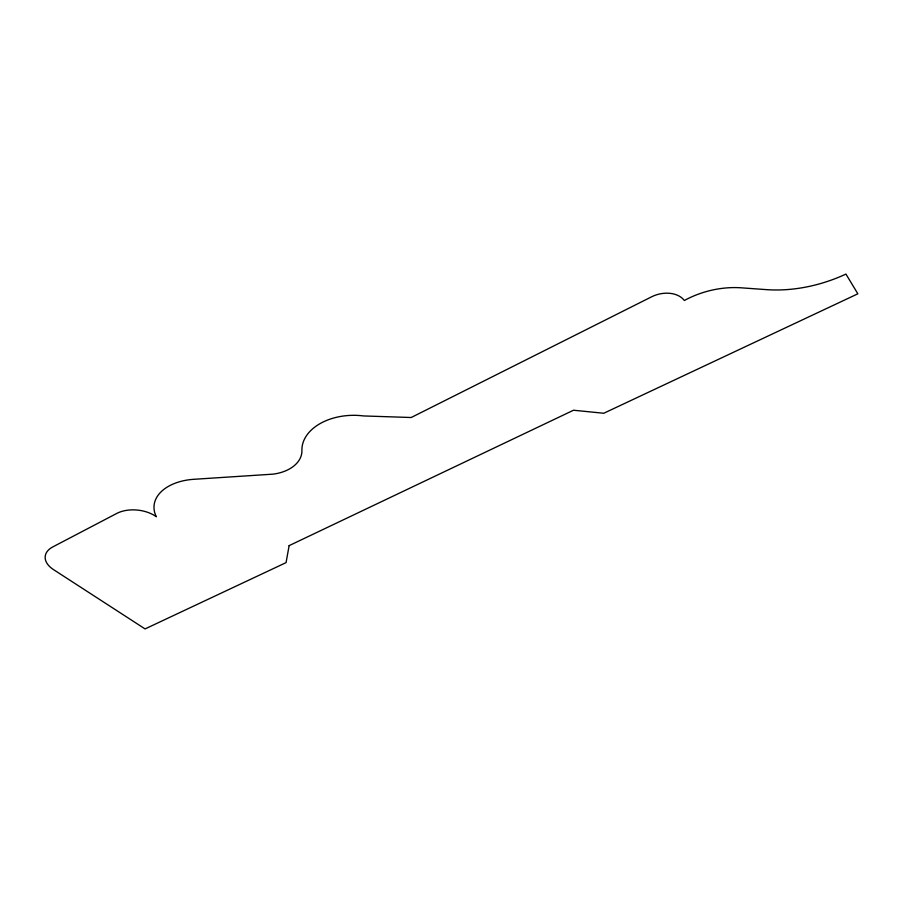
<?xml version="1.0" encoding="UTF-8"?>
<svg xmlns="http://www.w3.org/2000/svg" width="903" height="903" viewBox="0 0 903 903"><rect width="100%" height="100%" fill="white"/><g stroke="black" fill="none" stroke-linecap="round" stroke-linejoin="round"><path stroke-width="1.35" d="M289.129 545.638L286.059 562.625L145.078 628.917L53.491 569.601A27.316 15.893 7.2 0 1 52.803 546.913L116.747 513.435A27.824 16.897 6 0 1 156.343 516.753A48.469 30.25 4.3 0 1 195.274 479.211L273.078 474.143A37.384 24.753 2.9 0 0 301.907 449.852A51.539 34.337 -0.4 0 1 363.582 415.944L411.192 417.513L651.695 296.771A24.46 17.27 -14.4 0 1 684.339 300.507A73.572 49.925 -15.5 0 1 741.261 287.82L766.365 289.626A125.731 89.611 -22.8 0 0 845.93 274.083L857.85 293.802L603.78 413.258L573.507 410.233L289.129 545.638"/></g></svg>
